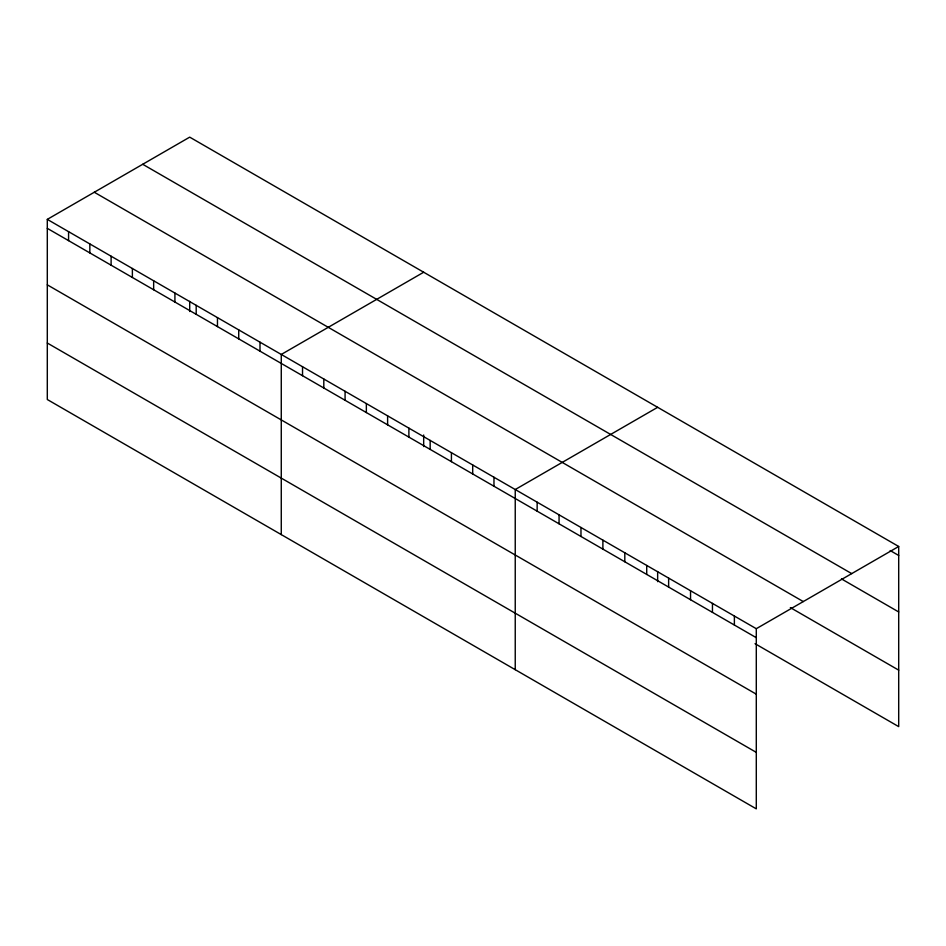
<?xml version="1.0" encoding="UTF-8"?>
<svg xmlns="http://www.w3.org/2000/svg" width="946" height="946" viewBox="0 0 946 946"><rect width="100%" height="100%" fill="white"/><g stroke="black" fill="none" stroke-linecap="round" stroke-linejoin="round"><path stroke-width="1.42" d="M47.3 219.377L756.292 628.7L756.292 808.854L47.3 399.519L47.3 219.377L189.708 137.146L898.7 546.481L898.7 726.623L755.038 643.682M423.678 272.235L281.269 354.454L281.269 534.596M657.647 407.312L515.239 489.531L515.239 669.673M756.292 628.7L898.7 546.481M890.174 550.548L898.7 555.468M142.716 164.285L851.707 573.619M841.479 578.917L898.7 611.956M94.293 192.239L803.284 601.573M790.348 607.592L898.7 670.146M47.3 228.353L756.292 637.687M47.3 284.841L756.292 694.175M47.3 343.031L756.292 752.366M734.38 616.047L734.38 625.034M712.456 603.394L712.456 612.381M690.545 590.742L690.545 599.729M668.633 578.101L668.633 587.076M657.647 571.526L657.647 581.66M646.721 565.448L646.721 574.435M624.809 552.795L624.809 561.782M602.886 540.142L602.886 549.129M580.974 527.49L580.974 536.477M559.062 514.837L559.062 523.824M537.151 502.184L537.151 511.171M493.966 477.245L493.966 486.232M472.693 464.971L472.693 473.958M451.419 452.696L451.419 461.672M430.158 440.41L430.158 449.397M423.678 434.994L423.678 446.583M408.885 428.136L408.885 437.123M387.612 415.85L387.612 424.837M366.35 403.575L366.35 412.562M345.077 391.289L345.077 400.276M323.804 379.015L323.804 388.002M302.531 366.729L302.531 375.716M259.996 342.168L259.996 351.155M238.723 329.894L238.723 338.881M217.462 317.608L217.462 326.595M196.189 305.333L196.189 314.32M189.708 301.36L189.708 311.506M174.915 293.047L174.915 302.034M153.654 280.773L153.654 289.76M132.381 268.487L132.381 277.474M111.108 256.212L111.108 265.199M89.835 243.926L89.835 252.913M68.573 231.652L68.573 240.639"/></g></svg>
